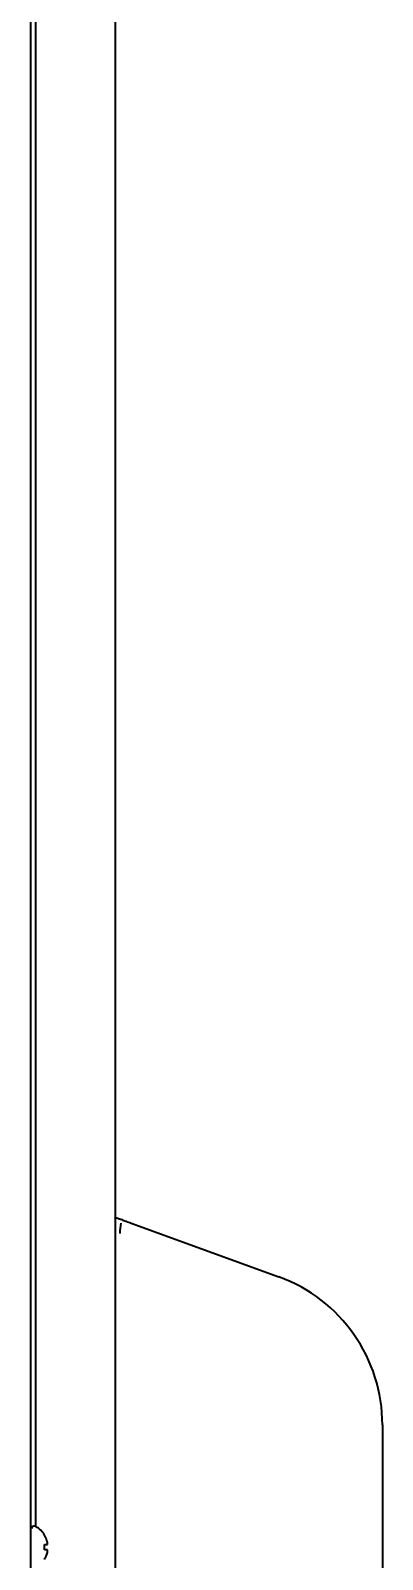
# Model space of a CAD drawing. Extents: x 5809 to 10669, y -850 to 3886.
# Drawn here: x 8074.7 to 8141.7, y 1560.5 to 1851.6 of the extents above; entities that cross this region are included whole.
import ezdxf

# ---------------------------------------------------------------- set-up
doc = ezdxf.new("R2010")
doc.units = 0
doc.header["$LTSCALE"] = 5
doc.layers.add('1', color=7, linetype='CONTINUOUS', true_color=0xffffff)

msp = doc.modelspace()

# ---------------------------------------------------------------- linework, layer by layer
at = {"layer": '1', "color": 7, "linetype": 'Continuous', "lineweight": 35}
for p, q in [((8090.87, 1388.07), (8090.87, 2406.35)), ((8074.67, 2393.33), (8074.67, 1373.93)), ((8075.67, 1566.72), (8075.67, 2347.87)), ((8090.68, 1625.66), (8091.3, 1625.43)), ((8094.53, 1624.26), (8121.93, 1614.28)), ((8141.67, 1586.09), (8141.67, 1416.77)), ((8075.47, 1566.78), (8075.27, 1566.78)), ((8077.32, 1565.08), (8077.35, 1565.08)), ((8077.35, 1560.48), (8077.32, 1560.48))]:
    msp.add_line(p, q, dxfattribs=at)
for centre, radius, start, end in [((8111.67, 1586.09), 30, 0, 70), ((8075.27, 1566.38), 0.4, 90, 180), ((8075.47, 1566.38), 0.4, 59.6988, 90), ((8073.25, 1562.58), 4.8, 31.5837, 59.6988), ((8073.57, 1562.78), 3.78, 0.0035, 7.6041), ((8073.57, 1562.78), 3.78, 352.3959, 359.9965)]:
    msp.add_arc(centre, radius, start, end, dxfattribs=at)
msp.add_ellipse((8093.39, 1621.87), major_axis=(-0.32, 4.31), ratio=0.39146, start_param=0.888656, end_param=1.384567, dxfattribs=at)
for points, knots in [([(8091.3, 1625.43), (8091.37, 1625.41), (8091.46, 1625.38), (8091.6, 1625.33), (8091.64, 1625.31), (8091.72, 1625.28), (8091.75, 1625.27), (8091.8, 1625.25), (8091.83, 1625.24), (8091.98, 1625.19), (8092.1, 1625.14), (8092.36, 1625.05), (8092.5, 1625), (8092.68, 1624.93), (8092.72, 1624.92), (8092.79, 1624.89), (8092.9, 1624.85), (8093.17, 1624.75), (8093.4, 1624.67), (8093.72, 1624.55), (8093.88, 1624.49), (8094.12, 1624.41), (8094.2, 1624.38), (8094.33, 1624.33), (8094.37, 1624.32), (8094.45, 1624.29), (8094.49, 1624.27), (8094.53, 1624.26)], [0, 0, 0, 0, 0.125, 0.125, 0.1875, 0.1875, 0.21875, 0.21875, 0.25, 0.25, 0.375, 0.375, 0.5, 0.5, 0.53125, 0.53125, 0.5625, 0.625, 0.75, 0.75, 0.875, 0.875, 0.9375, 0.9375, 0.96875, 0.96875, 1, 1, 1, 1]), ([(8077.32, 1563.28), (8077.44, 1563.28), (8077.55, 1563.28), (8077.69, 1563.28), (8077.73, 1563.28), (8077.81, 1563.28), (8077.84, 1563.28), (8077.87, 1563.28)], [0, 0, 0, 0, 0.5, 0.5, 0.75, 0.75, 1, 1, 1, 1]), ([(8077.32, 1560.48), (8077.44, 1560.68), (8077.55, 1560.89), (8077.69, 1561.21), (8077.73, 1561.32), (8077.81, 1561.55), (8077.84, 1561.66), (8077.87, 1561.78)], [0, 0, 0, 0, 0.5, 0.5, 0.75, 0.75, 1, 1, 1, 1])]:
    msp.add_open_spline(points, degree=3, knots=knots, dxfattribs=at)
for points in [[(8077.87, 1563.78), (8077.85, 1563.83), (8077.83, 1563.94), (8077.77, 1564.1), (8077.72, 1564.26), (8077.66, 1564.41), (8077.59, 1564.57), (8077.52, 1564.72), (8077.43, 1564.89), (8077.36, 1565.01), (8077.32, 1565.08)], [(8077.87, 1563.28), (8077.87, 1563.3), (8077.88, 1563.35), (8077.88, 1563.42), (8077.88, 1563.49), (8077.88, 1563.56), (8077.88, 1563.63), (8077.88, 1563.7), (8077.87, 1563.75), (8077.87, 1563.78)], [(8077.87, 1562.28), (8077.85, 1562.28), (8077.83, 1562.28), (8077.77, 1562.28), (8077.72, 1562.28), (8077.66, 1562.28), (8077.59, 1562.28), (8077.52, 1562.28), (8077.43, 1562.28), (8077.36, 1562.28), (8077.32, 1562.28)], [(8077.87, 1561.78), (8077.87, 1561.8), (8077.88, 1561.85), (8077.88, 1561.93), (8077.88, 1562), (8077.88, 1562.07), (8077.88, 1562.14), (8077.88, 1562.21), (8077.87, 1562.25), (8077.87, 1562.28)]]:
    msp.add_open_spline(points, degree=3, dxfattribs=at)

doc.saveas('drawing.dxf')
